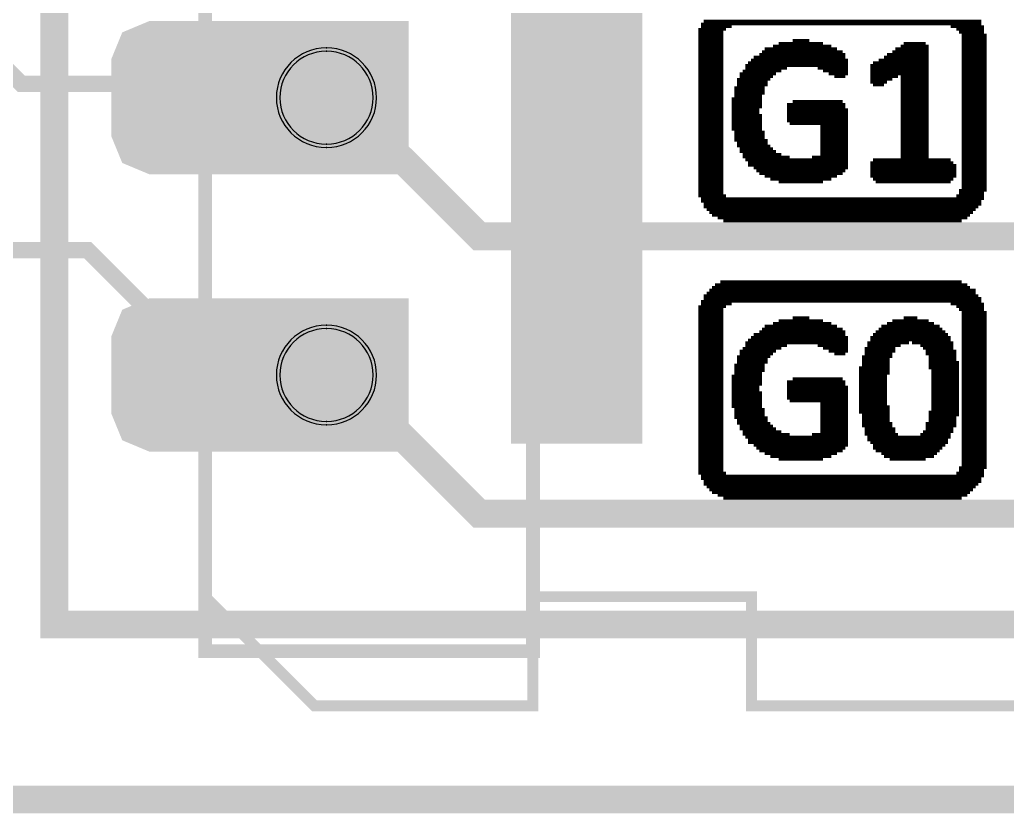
# Model space of a CAD drawing. Header units: millimetres. Extents: x -19 to 69, y -19.1 to 19.1.
# Drawn here: x 18.4 to 27.44, y -19.13 to -11.86 of the extents above; entities that cross this region are included whole.
import ezdxf

# ---------------------------------------------------------------- set-up
doc = ezdxf.new("R2010")
doc.units = ezdxf.units.MM
for name, color, linetype, true_color in [('BoardOutLine', 7, 'Continuous', 0xff00ff), ('BottomSolderMaskLayer', 7, 'Continuous', 0xaa00ff), ('Mechanical', 7, 'Continuous', 0xf022f0), ('Multi-Layer', 7, 'Continuous', 0xc0c0c0), ('TopLayer', 7, 'Continuous', 0xff0000), ('TopPasteMaskLayer', 7, 'Continuous', 0x808080), ('TopSilkLayer', 7, 'Continuous', 0xffcc00), ('TopSolderMaskLayer', 7, 'Continuous', 0x800080)]:
    doc.layers.add(name, color=color, linetype=linetype, true_color=true_color)

msp = doc.modelspace()

# ---------------------------------------------------------------- hatches: boundary and pattern name
at = {"layer": 'BottomSolderMaskLayer'}
for points in [[(20.4583, -11.8723), (21.9599, -11.8723), (21.9599, -13.2739), (20.4583, -13.2739)], [(20.4583, -14.4123), (21.9599, -14.4123), (21.9599, -15.814), (20.4583, -15.814)]]:
    msp.add_hatch(color=256, dxfattribs=at).paths.add_polyline_path(points)
at = {"layer": 'Multi-Layer'}
for points in [[(20.5091, -11.9231), (21.9091, -11.9231), (21.9091, -13.2231), (20.5091, -13.2231)], [(20.5091, -14.4631), (21.9091, -14.4631), (21.9091, -15.7631), (20.5091, -15.7631)]]:
    msp.add_hatch(color=256, dxfattribs=at).paths.add_polyline_path(points)
at = {"layer": 'TopLayer'}
for points in [[(19.2891, -12.248), (19.3842, -12.0182), (19.614, -11.923), (20.464, -11.923), (20.6939, -12.0182), (20.7891, -12.248), (20.7891, -12.898), (20.6939, -13.1278), (20.464, -13.223), (19.614, -13.223), (19.3842, -13.1278), (19.2891, -12.898)], [(19.2891, -14.788), (19.3842, -14.5582), (19.614, -14.463), (20.464, -14.463), (20.6939, -14.5582), (20.7891, -14.788), (20.7891, -15.438), (20.6939, -15.6678), (20.464, -15.763), (19.614, -15.763), (19.3842, -15.6678), (19.2891, -15.438)]]:
    msp.add_hatch(color=256, dxfattribs=at).paths.add_polyline_path(points)
at = {"layer": 'TopPasteMaskLayer'}
for points in [[(19.2891, -12.248), (19.3842, -12.0182), (19.614, -11.923), (20.464, -11.923), (20.6939, -12.0182), (20.7891, -12.248), (20.7891, -12.898), (20.6939, -13.1278), (20.464, -13.223), (19.614, -13.223), (19.3842, -13.1278), (19.2891, -12.898)], [(19.2891, -14.788), (19.3842, -14.5582), (19.614, -14.463), (20.464, -14.463), (20.6939, -14.5582), (20.7891, -14.788), (20.7891, -15.438), (20.6939, -15.6678), (20.464, -15.763), (19.614, -15.763), (19.3842, -15.6678), (19.2891, -15.438)]]:
    msp.add_hatch(color=256, dxfattribs=at).paths.add_polyline_path(points)
at = {"layer": 'TopSolderMaskLayer'}
for points in [[(19.2383, -12.2226), (19.3399, -11.9749), (19.5853, -11.8722), (20.4928, -11.8722), (20.7382, -11.9749), (20.8399, -12.2226), (20.8399, -12.9234), (20.7382, -13.1712), (20.4928, -13.2738), (19.5853, -13.2738), (19.3399, -13.1712), (19.2383, -12.9234)], [(20.4583, -11.8723), (21.9599, -11.8723), (21.9599, -13.2739), (20.4583, -13.2739)], [(19.2383, -14.7626), (19.3399, -14.5149), (19.5853, -14.4122), (20.4928, -14.4122), (20.7382, -14.5149), (20.8399, -14.7626), (20.8399, -15.4634), (20.7382, -15.7112), (20.4928, -15.8138), (19.5853, -15.8138), (19.3399, -15.7112), (19.2383, -15.4634)], [(20.4583, -14.4123), (21.9599, -14.4123), (21.9599, -15.814), (20.4583, -15.814)]]:
    msp.add_hatch(color=256, dxfattribs=at).paths.add_polyline_path(points)

# ---------------------------------------------------------------- linework, layer by layer
at = {"layer": 'BoardOutLine', "const_width": 0.254}
msp.add_lwpolyline([(18.718, 16.603), (40.7181, 16.603), (40.7181, -17.397), (18.718, -17.397), (18.718, 16.603)], close=True, dxfattribs=at)
msp.add_lwpolyline([(0, -19), (50, -19)], dxfattribs=at)
at = {"layer": 'BottomSolderMaskLayer'}
for points in [[(21.2118, -12.1173), (21.2064, -12.1173)], [(21.2118, -13.029), (21.2064, -13.029)], [(21.2118, -14.6573), (21.2064, -14.6573)], [(21.2118, -15.569), (21.2064, -15.569)]]:
    msp.add_lwpolyline(points, close=True, dxfattribs=at)
for centre, start, end in [((21.2064, -12.5731), 90, 270), ((21.2118, -12.5731), 270, 90), ((21.2064, -15.1131), 90, 270), ((21.2118, -15.1131), 270, 90)]:
    msp.add_arc(centre, 0.4558, start, end, dxfattribs=at)
at = {"layer": 'Mechanical', "const_width": 1.2}
msp.add_lwpolyline([(23.4991, -15.743), (23.4991, -9.543)], dxfattribs=at)
at = {"layer": 'Multi-Layer'}
for points in [[(21.2117, -12.1481), (21.2066, -12.1481)], [(21.2117, -12.9981), (21.2066, -12.9981)], [(21.2117, -14.6881), (21.2066, -14.6881)], [(21.2117, -15.5381), (21.2066, -15.5381)]]:
    msp.add_lwpolyline(points, close=True, dxfattribs=at)
for centre, start, end in [((21.2066, -12.5731), 90, 270), ((21.2117, -12.5731), 270, 90), ((21.2066, -15.1131), 90, 270), ((21.2117, -15.1131), 270, 90)]:
    msp.add_arc(centre, 0.425, start, end, dxfattribs=at)
at = {"layer": 'TopLayer'}
for points, const_width in [([(20.0389, -12.446), (18.415, -12.446), (17.907, -11.938)], 0.15), ([(21.209, -12.446), (22.606, -13.843), (50.2921, -13.843), (50.856, -13.2791), (50.856, -13.0709)], 0.254), ([(20.0389, -14.986), (19.0229, -13.97), (7.493, -13.97)], 0.15), ([(21.209, -14.986), (22.606, -16.383), (41.9101, -16.383), (41.9101, -14.986)], 0.254)]:
    msp.add_lwpolyline(points, dxfattribs=dict(at, const_width=const_width))
at = {"layer": 'TopSilkLayer'}
for points, const_width in [([(40.0991, -17.143), (40.0991, 14.857), (39.0991, 15.857), (37.5991, 15.857), (37.5991, 14.857), (35.5991, 14.857), (35.5991, 15.857), (30.0991, 15.857), (24.5991, 15.857), (24.5991, 14.857), (22.5991, 14.857), (22.5991, 15.857), (21.0991, 15.857), (20.099, 14.857), (20.099, -17.143)], 0.1), ([(24.6371, -11.8974), (27.2025, -11.8974)], 0.0254), ([(24.6371, -11.9228), (24.9165, -11.9228)], 0.0254), ([(24.6625, -11.872), (27.2025, -11.872)], 0.0254), ([(26.9231, -11.9228), (27.2279, -11.9228)], 0.0254), ([(24.6117, -11.9482), (24.8657, -11.9482)], 0.0254), ([(24.6117, -11.9736), (24.8403, -11.9736)], 0.0254), ([(24.6117, -11.999), (24.8403, -11.999)], 0.0254), ([(24.6117, -12.0244), (24.8403, -12.0244)], 0.0254), ([(26.9739, -11.9482), (27.2279, -11.9482)], 0.0254), ([(26.9993, -11.9736), (27.2279, -11.9736)], 0.0254), ([(27.0247, -11.999), (27.2533, -11.999)], 0.0254), ([(27.0247, -12.0244), (27.2533, -12.0244)], 0.0254), ([(24.6117, -12.0498), (24.8403, -12.0498)], 0.0254), ([(24.6117, -12.0752), (24.8403, -12.0752)], 0.0254), ([(24.6117, -12.1006), (24.8403, -12.1006)], 0.0254), ([(25.2975, -12.1006), (25.8309, -12.1006)], 0.0254), ([(25.3483, -12.0752), (25.7547, -12.0752)], 0.0254), ([(25.4753, -12.0498), (25.6277, -12.0498)], 0.0254), ([(26.4659, -12.1006), (26.7199, -12.1006)], 0.0254), ([(26.4913, -12.0752), (26.6945, -12.0752)], 0.0254), ([(27.0247, -12.0498), (27.2533, -12.0498)], 0.0254), ([(27.0247, -12.0752), (27.2533, -12.0752)], 0.0254), ([(27.0247, -12.1006), (27.2533, -12.1006)], 0.0254), ([(24.6117, -12.126), (24.8403, -12.126)], 0.0254), ([(24.6117, -12.1514), (24.8403, -12.1514)], 0.0254), ([(24.6117, -12.1768), (24.8403, -12.1768)], 0.0254), ([(24.6117, -12.2022), (24.8403, -12.2022)], 0.0254), ([(25.1197, -12.2022), (25.9579, -12.2022)], 0.0254), ([(25.1705, -12.1768), (25.9579, -12.1768)], 0.0254), ([(25.1959, -12.1514), (25.9325, -12.1514)], 0.0254), ([(25.2213, -12.126), (25.8817, -12.126)], 0.0254), ([(26.3135, -12.2022), (26.7199, -12.2022)], 0.0254), ([(26.3389, -12.1768), (26.7199, -12.1768)], 0.0254), ([(26.3897, -12.1514), (26.7199, -12.1514)], 0.0254), ([(26.4151, -12.126), (26.7199, -12.126)], 0.0254), ([(27.0247, -12.126), (27.2533, -12.126)], 0.0254), ([(27.0247, -12.1514), (27.2533, -12.1514)], 0.0254), ([(27.0247, -12.1768), (27.2533, -12.1768)], 0.0254), ([(27.0247, -12.2022), (27.2533, -12.2022)], 0.0254), ([(24.6117, -12.2276), (24.8403, -12.2276)], 0.0254), ([(24.6117, -12.253), (24.8403, -12.253)], 0.0254), ([(24.6117, -12.2784), (24.8403, -12.2784)], 0.0254), ([(24.6117, -12.3038), (24.8403, -12.3038)], 0.0254), ([(25.0435, -12.2784), (25.9833, -12.2784)], 0.0254), ([(25.0435, -12.3038), (25.4245, -12.3038)], 0.0254), ([(25.0689, -12.253), (25.9833, -12.253)], 0.0254), ([(25.0943, -12.2276), (25.9833, -12.2276)], 0.0254), ([(25.7039, -12.3038), (25.9833, -12.3038)], 0.0254), ([(26.1865, -12.2784), (26.7199, -12.2784)], 0.0254), ([(26.1865, -12.3038), (26.7199, -12.3038)], 0.0254), ([(26.2119, -12.253), (26.7199, -12.253)], 0.0254), ([(26.2627, -12.2276), (26.7199, -12.2276)], 0.0254), ([(27.0247, -12.2276), (27.2533, -12.2276)], 0.0254), ([(27.0247, -12.253), (27.2533, -12.253)], 0.0254), ([(27.0247, -12.2784), (27.2533, -12.2784)], 0.0254), ([(27.0247, -12.3038), (27.2533, -12.3038)], 0.0254), ([(24.6117, -12.3292), (24.8403, -12.3292)], 0.0254), ([(24.6117, -12.3546), (24.8403, -12.3546)], 0.0254), ([(24.6117, -12.38), (24.8403, -12.38)], 0.0254), ([(24.9927, -12.3546), (25.3229, -12.3546)], 0.0254), ([(24.9927, -12.38), (25.2975, -12.38)], 0.0254), ([(25.0181, -12.3292), (25.3737, -12.3292)], 0.0254), ([(25.7547, -12.3292), (25.9833, -12.3292)], 0.0254), ([(25.8055, -12.3546), (25.9833, -12.3546)], 0.0254), ([(25.8563, -12.38), (25.9579, -12.38)], 0.0254), ([(26.1865, -12.3292), (26.7199, -12.3292)], 0.0254), ([(26.1865, -12.3546), (26.7199, -12.3546)], 0.0254), ([(26.1865, -12.38), (26.4405, -12.38)], 0.0254), ([(26.4659, -12.38), (26.7199, -12.38)], 0.0254), ([(27.0247, -12.3292), (27.2533, -12.3292)], 0.0254), ([(27.0247, -12.3546), (27.2533, -12.3546)], 0.0254), ([(27.0247, -12.38), (27.2533, -12.38)], 0.0254), ([(24.6117, -12.4054), (24.8403, -12.4054)], 0.0254), ([(24.6117, -12.4308), (24.8403, -12.4308)], 0.0254), ([(24.6117, -12.4562), (24.8403, -12.4562)], 0.0254), ([(24.6117, -12.4816), (24.8403, -12.4816)], 0.0254), ([(24.9419, -12.4816), (25.2213, -12.4816)], 0.0254), ([(24.9673, -12.4054), (25.2721, -12.4054)], 0.0254), ([(24.9673, -12.4308), (25.2467, -12.4308)], 0.0254), ([(24.9673, -12.4562), (25.2467, -12.4562)], 0.0254), ([(26.1865, -12.4054), (26.3897, -12.4054)], 0.0254), ([(26.1865, -12.4308), (26.3389, -12.4308)], 0.0254), ([(26.2119, -12.4562), (26.3135, -12.4562)], 0.0254), ([(26.4659, -12.4054), (26.7199, -12.4054)], 0.0254), ([(26.4659, -12.4308), (26.7199, -12.4308)], 0.0254), ([(26.4659, -12.4562), (26.7199, -12.4562)], 0.0254), ([(26.4659, -12.4816), (26.7199, -12.4816)], 0.0254), ([(27.0247, -12.4054), (27.2533, -12.4054)], 0.0254), ([(27.0247, -12.4308), (27.2533, -12.4308)], 0.0254), ([(27.0247, -12.4562), (27.2533, -12.4562)], 0.0254), ([(27.0247, -12.4816), (27.2533, -12.4816)], 0.0254), ([(24.6117, -12.507), (24.8403, -12.507)], 0.0254), ([(24.6117, -12.5324), (24.8403, -12.5324)], 0.0254), ([(24.6117, -12.5578), (24.8403, -12.5578)], 0.0254), ([(24.9419, -12.507), (25.2213, -12.507)], 0.0254), ([(24.9419, -12.5324), (25.2213, -12.5324)], 0.0254), ([(24.9419, -12.5578), (25.1959, -12.5578)], 0.0254), ([(26.4659, -12.507), (26.7199, -12.507)], 0.0254), ([(26.4659, -12.5324), (26.7199, -12.5324)], 0.0254), ([(26.4659, -12.5578), (26.7199, -12.5578)], 0.0254), ([(27.0247, -12.507), (27.2533, -12.507)], 0.0254), ([(27.0247, -12.5324), (27.2533, -12.5324)], 0.0254), ([(27.0247, -12.5578), (27.2533, -12.5578)], 0.0254), ([(24.6117, -12.5832), (24.8403, -12.5832)], 0.0254), ([(24.6117, -12.6086), (24.8403, -12.6086)], 0.0254), ([(24.6117, -12.634), (24.8403, -12.634)], 0.0254), ([(24.6117, -12.6594), (24.8403, -12.6594)], 0.0254), ([(24.9165, -12.5832), (25.1959, -12.5832)], 0.0254), ([(24.9165, -12.6086), (25.1959, -12.6086)], 0.0254), ([(24.9165, -12.634), (25.1959, -12.634)], 0.0254), ([(24.9165, -12.6594), (25.1959, -12.6594)], 0.0254), ([(25.4245, -12.634), (25.9579, -12.634)], 0.0254), ([(25.4245, -12.6594), (25.9579, -12.6594)], 0.0254), ([(25.4753, -12.6086), (25.9325, -12.6086)], 0.0254), ([(26.4659, -12.5832), (26.7199, -12.5832)], 0.0254), ([(26.4659, -12.6086), (26.7199, -12.6086)], 0.0254), ([(26.4659, -12.634), (26.7199, -12.634)], 0.0254), ([(26.4659, -12.6594), (26.7199, -12.6594)], 0.0254), ([(27.0247, -12.5832), (27.2533, -12.5832)], 0.0254), ([(27.0247, -12.6086), (27.2533, -12.6086)], 0.0254), ([(27.0247, -12.634), (27.2533, -12.634)], 0.0254), ([(27.0247, -12.6594), (27.2533, -12.6594)], 0.0254), ([(24.6117, -12.6848), (24.8403, -12.6848)], 0.0254), ([(24.6117, -12.7102), (24.8403, -12.7102)], 0.0254), ([(24.6117, -12.7356), (24.8403, -12.7356)], 0.0254), ([(24.9165, -12.6848), (25.1705, -12.6848)], 0.0254), ([(24.9165, -12.7102), (25.1705, -12.7102)], 0.0254), ([(24.9165, -12.7356), (25.1959, -12.7356)], 0.0254), ([(25.4245, -12.6848), (25.9833, -12.6848)], 0.0254), ([(25.4245, -12.7102), (25.9833, -12.7102)], 0.0254), ([(25.4245, -12.7356), (25.9833, -12.7356)], 0.0254), ([(26.4659, -12.6848), (26.7199, -12.6848)], 0.0254), ([(26.4659, -12.7102), (26.7199, -12.7102)], 0.0254), ([(26.4659, -12.7356), (26.7199, -12.7356)], 0.0254), ([(27.0247, -12.6848), (27.2533, -12.6848)], 0.0254), ([(27.0247, -12.7102), (27.2533, -12.7102)], 0.0254), ([(27.0247, -12.7356), (27.2533, -12.7356)], 0.0254), ([(24.6117, -12.761), (24.8403, -12.761)], 0.0254), ([(24.6117, -12.7864), (24.8403, -12.7864)], 0.0254), ([(24.6117, -12.8118), (24.8403, -12.8118)], 0.0254), ([(24.6117, -12.8372), (24.8403, -12.8372)], 0.0254), ([(24.9165, -12.761), (25.1959, -12.761)], 0.0254), ([(24.9165, -12.7864), (25.1959, -12.7864)], 0.0254), ([(24.9165, -12.8118), (25.1959, -12.8118)], 0.0254), ([(24.9165, -12.8372), (25.1959, -12.8372)], 0.0254), ([(25.4245, -12.761), (25.9833, -12.761)], 0.0254), ([(25.4245, -12.7864), (25.9833, -12.7864)], 0.0254), ([(25.4499, -12.8118), (25.9833, -12.8118)], 0.0254), ([(25.7293, -12.8372), (25.9833, -12.8372)], 0.0254), ([(26.4659, -12.761), (26.7199, -12.761)], 0.0254), ([(26.4659, -12.7864), (26.7199, -12.7864)], 0.0254), ([(26.4659, -12.8118), (26.7199, -12.8118)], 0.0254), ([(26.4659, -12.8372), (26.7199, -12.8372)], 0.0254), ([(27.0247, -12.761), (27.2533, -12.761)], 0.0254), ([(27.0247, -12.7864), (27.2533, -12.7864)], 0.0254), ([(27.0247, -12.8118), (27.2533, -12.8118)], 0.0254), ([(27.0247, -12.8372), (27.2533, -12.8372)], 0.0254), ([(24.6117, -12.8626), (24.8403, -12.8626)], 0.0254), ([(24.6117, -12.888), (24.8403, -12.888)], 0.0254), ([(24.6117, -12.9134), (24.8403, -12.9134)], 0.0254), ([(24.9165, -12.8626), (25.1959, -12.8626)], 0.0254), ([(24.9419, -12.888), (25.2213, -12.888)], 0.0254), ([(24.9419, -12.9134), (25.2213, -12.9134)], 0.0254), ([(25.7293, -12.8626), (25.9833, -12.8626)], 0.0254), ([(25.7293, -12.888), (25.9833, -12.888)], 0.0254), ([(25.7293, -12.9134), (25.9833, -12.9134)], 0.0254), ([(26.4659, -12.8626), (26.7199, -12.8626)], 0.0254), ([(26.4659, -12.888), (26.7199, -12.888)], 0.0254), ([(26.4659, -12.9134), (26.7199, -12.9134)], 0.0254), ([(27.0247, -12.8626), (27.2533, -12.8626)], 0.0254), ([(27.0247, -12.888), (27.2533, -12.888)], 0.0254), ([(27.0247, -12.9134), (27.2533, -12.9134)], 0.0254), ([(24.6117, -12.9388), (24.8403, -12.9388)], 0.0254), ([(24.6117, -12.9642), (24.8403, -12.9642)], 0.0254), ([(24.6117, -12.9896), (24.8403, -12.9896)], 0.0254), ([(24.6117, -13.015), (24.8403, -13.015)], 0.0254), ([(24.9419, -12.9388), (25.2213, -12.9388)], 0.0254), ([(24.9419, -12.9642), (25.2467, -12.9642)], 0.0254), ([(24.9673, -12.9896), (25.2467, -12.9896)], 0.0254), ([(24.9673, -13.015), (25.2721, -13.015)], 0.0254), ([(25.7293, -12.9388), (25.9833, -12.9388)], 0.0254), ([(25.7293, -12.9642), (25.9833, -12.9642)], 0.0254), ([(25.7293, -12.9896), (25.9833, -12.9896)], 0.0254), ([(25.7293, -13.015), (25.9833, -13.015)], 0.0254), ([(26.4659, -12.9388), (26.7199, -12.9388)], 0.0254), ([(26.4659, -12.9642), (26.7199, -12.9642)], 0.0254), ([(26.4659, -12.9896), (26.7199, -12.9896)], 0.0254), ([(26.4659, -13.015), (26.7199, -13.015)], 0.0254), ([(27.0247, -12.9388), (27.2533, -12.9388)], 0.0254), ([(27.0247, -12.9642), (27.2533, -12.9642)], 0.0254), ([(27.0247, -12.9896), (27.2533, -12.9896)], 0.0254), ([(27.0247, -13.015), (27.2533, -13.015)], 0.0254), ([(24.6117, -13.0404), (24.8403, -13.0404)], 0.0254), ([(24.6117, -13.0658), (24.8403, -13.0658)], 0.0254), ([(24.6117, -13.0912), (24.8403, -13.0912)], 0.0254), ([(24.6117, -13.1166), (24.8403, -13.1166)], 0.0254), ([(24.9927, -13.0404), (25.2975, -13.0404)], 0.0254), ([(24.9927, -13.0658), (25.3229, -13.0658)], 0.0254), ([(25.0181, -13.0912), (25.3737, -13.0912)], 0.0254), ([(25.0181, -13.1166), (25.4499, -13.1166)], 0.0254), ([(25.6531, -13.1166), (25.9833, -13.1166)], 0.0254), ([(25.7293, -13.0404), (25.9833, -13.0404)], 0.0254), ([(25.7293, -13.0658), (25.9833, -13.0658)], 0.0254), ([(25.7293, -13.0912), (25.9833, -13.0912)], 0.0254), ([(26.4659, -13.0404), (26.7199, -13.0404)], 0.0254), ([(26.4659, -13.0658), (26.7199, -13.0658)], 0.0254), ([(26.4659, -13.0912), (26.7199, -13.0912)], 0.0254), ([(26.4659, -13.1166), (26.7199, -13.1166)], 0.0254), ([(27.0247, -13.0404), (27.2533, -13.0404)], 0.0254), ([(27.0247, -13.0658), (27.2533, -13.0658)], 0.0254), ([(27.0247, -13.0912), (27.2533, -13.0912)], 0.0254), ([(27.0247, -13.1166), (27.2533, -13.1166)], 0.0254), ([(24.6117, -13.142), (24.8403, -13.142)], 0.0254), ([(24.6117, -13.1674), (24.8403, -13.1674)], 0.0254), ([(24.6117, -13.1928), (24.8403, -13.1928)], 0.0254), ([(25.0435, -13.142), (25.9833, -13.142)], 0.0254), ([(25.0689, -13.1674), (25.9833, -13.1674)], 0.0254), ([(25.0689, -13.1928), (25.9833, -13.1928)], 0.0254), ([(26.1865, -13.1674), (26.9485, -13.1674)], 0.0254), ([(26.1865, -13.1928), (26.9739, -13.1928)], 0.0254), ([(26.2119, -13.142), (26.9231, -13.142)], 0.0254), ([(27.0247, -13.142), (27.2533, -13.142)], 0.0254), ([(27.0247, -13.1674), (27.2533, -13.1674)], 0.0254), ([(27.0247, -13.1928), (27.2533, -13.1928)], 0.0254), ([(24.6117, -13.2182), (24.8403, -13.2182)], 0.0254), ([(24.6117, -13.2436), (24.8403, -13.2436)], 0.0254), ([(24.6117, -13.269), (24.8403, -13.269)], 0.0254), ([(24.6117, -13.2944), (24.8403, -13.2944)], 0.0254), ([(25.1197, -13.2182), (25.9833, -13.2182)], 0.0254), ([(25.1451, -13.2436), (25.9579, -13.2436)], 0.0254), ([(25.1705, -13.269), (25.9325, -13.269)], 0.0254), ([(25.2213, -13.2944), (25.8817, -13.2944)], 0.0254), ([(26.1865, -13.2182), (26.9739, -13.2182)], 0.0254), ([(26.1865, -13.2436), (26.9739, -13.2436)], 0.0254), ([(26.1865, -13.269), (26.9739, -13.269)], 0.0254), ([(26.1865, -13.2944), (26.9739, -13.2944)], 0.0254), ([(27.0247, -13.2182), (27.2533, -13.2182)], 0.0254), ([(27.0247, -13.2436), (27.2533, -13.2436)], 0.0254), ([(27.0247, -13.269), (27.2533, -13.269)], 0.0254), ([(27.0247, -13.2944), (27.2533, -13.2944)], 0.0254), ([(24.6117, -13.3198), (24.8403, -13.3198)], 0.0254), ([(24.6117, -13.3452), (24.8403, -13.3452)], 0.0254), ([(24.6117, -13.3706), (24.8403, -13.3706)], 0.0254), ([(25.2721, -13.3198), (25.8309, -13.3198)], 0.0254), ([(25.3483, -13.3452), (25.7547, -13.3452)], 0.0254), ([(26.2119, -13.3198), (26.9485, -13.3198)], 0.0254), ([(26.2373, -13.3452), (26.9231, -13.3452)], 0.0254), ([(27.0247, -13.3198), (27.2533, -13.3198)], 0.0254), ([(27.0247, -13.3452), (27.2533, -13.3452)], 0.0254), ([(27.0247, -13.3706), (27.2533, -13.3706)], 0.0254), ([(24.6117, -13.396), (24.8403, -13.396)], 0.0254), ([(24.6117, -13.4214), (24.8403, -13.4214)], 0.0254), ([(24.6117, -13.4468), (24.8403, -13.4468)], 0.0254), ([(24.6117, -13.4722), (24.8657, -13.4722)], 0.0254), ([(26.9739, -13.4722), (27.2279, -13.4722)], 0.0254), ([(26.9993, -13.4214), (27.2533, -13.4214)], 0.0254), ([(26.9993, -13.4468), (27.2279, -13.4468)], 0.0254), ([(27.0247, -13.396), (27.2533, -13.396)], 0.0254), ([(24.6371, -13.4976), (27.2279, -13.4976)], 0.0254), ([(24.6371, -13.523), (27.2025, -13.523)], 0.0254), ([(24.6625, -13.5484), (27.2025, -13.5484)], 0.0254), ([(24.6625, -13.5738), (27.1771, -13.5738)], 0.0254), ([(24.6879, -13.5992), (27.1517, -13.5992)], 0.0254), ([(24.7133, -13.6246), (27.1263, -13.6246)], 0.0254), ([(24.7387, -13.65), (27.1009, -13.65)], 0.0254), ([(24.7895, -13.6754), (27.0755, -13.6754)], 0.0254), ([(24.8403, -13.7008), (27.0247, -13.7008)], 0.0254), ([(24.7641, -14.285), (27.0755, -14.285)], 0.0254), ([(24.8149, -14.2596), (27.0247, -14.2596)], 0.0254), ([(24.6879, -14.3612), (27.1517, -14.3612)], 0.0254), ([(24.7133, -14.3358), (27.1517, -14.3358)], 0.0254), ([(24.7387, -14.3104), (27.1009, -14.3104)], 0.0254), ([(24.6371, -14.4374), (27.2025, -14.4374)], 0.0254), ([(24.6371, -14.4628), (24.9165, -14.4628)], 0.0254), ([(24.6625, -14.3866), (27.1771, -14.3866)], 0.0254), ([(24.6625, -14.412), (27.2025, -14.412)], 0.0254), ([(26.9231, -14.4628), (27.2279, -14.4628)], 0.0254), ([(24.6117, -14.4882), (24.8657, -14.4882)], 0.0254), ([(24.6117, -14.5136), (24.8403, -14.5136)], 0.0254), ([(24.6117, -14.539), (24.8403, -14.539)], 0.0254), ([(24.6117, -14.5644), (24.8403, -14.5644)], 0.0254), ([(26.9739, -14.4882), (27.2279, -14.4882)], 0.0254), ([(26.9993, -14.5136), (27.2279, -14.5136)], 0.0254), ([(27.0247, -14.539), (27.2533, -14.539)], 0.0254), ([(27.0247, -14.5644), (27.2533, -14.5644)], 0.0254), ([(24.6117, -14.5898), (24.8403, -14.5898)], 0.0254), ([(24.6117, -14.6152), (24.8403, -14.6152)], 0.0254), ([(24.6117, -14.6406), (24.8403, -14.6406)], 0.0254), ([(25.2975, -14.6406), (25.8309, -14.6406)], 0.0254), ([(25.3483, -14.6152), (25.7547, -14.6152)], 0.0254), ([(25.4753, -14.5898), (25.6277, -14.5898)], 0.0254), ([(26.3389, -14.6406), (26.7707, -14.6406)], 0.0254), ([(26.3897, -14.6152), (26.7199, -14.6152)], 0.0254), ([(26.4913, -14.5898), (26.6183, -14.5898)], 0.0254), ([(27.0247, -14.5898), (27.2533, -14.5898)], 0.0254), ([(27.0247, -14.6152), (27.2533, -14.6152)], 0.0254), ([(27.0247, -14.6406), (27.2533, -14.6406)], 0.0254), ([(24.6117, -14.666), (24.8403, -14.666)], 0.0254), ([(24.6117, -14.6914), (24.8403, -14.6914)], 0.0254), ([(24.6117, -14.7168), (24.8403, -14.7168)], 0.0254), ([(24.6117, -14.7422), (24.8403, -14.7422)], 0.0254), ([(25.1197, -14.7422), (25.9579, -14.7422)], 0.0254), ([(25.1705, -14.7168), (25.9579, -14.7168)], 0.0254), ([(25.1959, -14.6914), (25.9325, -14.6914)], 0.0254), ([(25.2213, -14.666), (25.8817, -14.666)], 0.0254), ([(26.2119, -14.7422), (26.8977, -14.7422)], 0.0254), ([(26.2373, -14.7168), (26.8723, -14.7168)], 0.0254), ([(26.2627, -14.6914), (26.8469, -14.6914)], 0.0254), ([(26.2881, -14.666), (26.8215, -14.666)], 0.0254), ([(27.0247, -14.666), (27.2533, -14.666)], 0.0254), ([(27.0247, -14.6914), (27.2533, -14.6914)], 0.0254), ([(27.0247, -14.7168), (27.2533, -14.7168)], 0.0254), ([(27.0247, -14.7422), (27.2533, -14.7422)], 0.0254), ([(24.6117, -14.7676), (24.8403, -14.7676)], 0.0254), ([(24.6117, -14.793), (24.8403, -14.793)], 0.0254), ([(24.6117, -14.8184), (24.8403, -14.8184)], 0.0254), ([(25.0435, -14.8184), (25.9833, -14.8184)], 0.0254), ([(25.0689, -14.793), (25.9833, -14.793)], 0.0254), ([(25.0943, -14.7676), (25.9833, -14.7676)], 0.0254), ([(26.1611, -14.8184), (26.5421, -14.8184)], 0.0254), ([(26.1865, -14.7676), (26.9231, -14.7676)], 0.0254), ([(26.1865, -14.793), (26.9231, -14.793)], 0.0254), ([(26.5675, -14.8184), (26.9485, -14.8184)], 0.0254), ([(27.0247, -14.7676), (27.2533, -14.7676)], 0.0254), ([(27.0247, -14.793), (27.2533, -14.793)], 0.0254), ([(27.0247, -14.8184), (27.2533, -14.8184)], 0.0254), ([(24.6117, -14.8438), (24.8403, -14.8438)], 0.0254), ([(24.6117, -14.8692), (24.8403, -14.8692)], 0.0254), ([(24.6117, -14.8946), (24.8403, -14.8946)], 0.0254), ([(24.6117, -14.92), (24.8403, -14.92)], 0.0254), ([(24.9927, -14.8946), (25.3229, -14.8946)], 0.0254), ([(24.9927, -14.92), (25.2975, -14.92)], 0.0254), ([(25.0181, -14.8692), (25.3737, -14.8692)], 0.0254), ([(25.0435, -14.8438), (25.4245, -14.8438)], 0.0254), ([(25.7039, -14.8438), (25.9833, -14.8438)], 0.0254), ([(25.7547, -14.8692), (25.9833, -14.8692)], 0.0254), ([(25.8055, -14.8946), (25.9833, -14.8946)], 0.0254), ([(25.8563, -14.92), (25.9579, -14.92)], 0.0254), ([(26.1357, -14.8692), (26.4151, -14.8692)], 0.0254), ([(26.1357, -14.8946), (26.4151, -14.8946)], 0.0254), ([(26.1357, -14.92), (26.3897, -14.92)], 0.0254), ([(26.1611, -14.8438), (26.4659, -14.8438)], 0.0254), ([(26.6437, -14.8438), (26.9485, -14.8438)], 0.0254), ([(26.6691, -14.8692), (26.9485, -14.8692)], 0.0254), ([(26.6945, -14.8946), (26.9739, -14.8946)], 0.0254), ([(26.6945, -14.92), (26.9739, -14.92)], 0.0254), ([(27.0247, -14.8438), (27.2533, -14.8438)], 0.0254), ([(27.0247, -14.8692), (27.2533, -14.8692)], 0.0254), ([(27.0247, -14.8946), (27.2533, -14.8946)], 0.0254), ([(27.0247, -14.92), (27.2533, -14.92)], 0.0254), ([(24.6117, -14.9454), (24.8403, -14.9454)], 0.0254), ([(24.6117, -14.9708), (24.8403, -14.9708)], 0.0254), ([(24.6117, -14.9962), (24.8403, -14.9962)], 0.0254), ([(24.9673, -14.9454), (25.2721, -14.9454)], 0.0254), ([(24.9673, -14.9708), (25.2467, -14.9708)], 0.0254), ([(24.9673, -14.9962), (25.2467, -14.9962)], 0.0254), ([(26.1103, -14.9454), (26.3897, -14.9454)], 0.0254), ([(26.1103, -14.9708), (26.3643, -14.9708)], 0.0254), ([(26.1103, -14.9962), (26.3643, -14.9962)], 0.0254), ([(26.7199, -14.9454), (26.9739, -14.9454)], 0.0254), ([(26.7199, -14.9708), (26.9739, -14.9708)], 0.0254), ([(26.7199, -14.9962), (26.9993, -14.9962)], 0.0254), ([(27.0247, -14.9454), (27.2533, -14.9454)], 0.0254), ([(27.0247, -14.9708), (27.2533, -14.9708)], 0.0254), ([(27.0247, -14.9962), (27.2533, -14.9962)], 0.0254), ([(24.6117, -15.0216), (24.8403, -15.0216)], 0.0254), ([(24.6117, -15.047), (24.8403, -15.047)], 0.0254), ([(24.6117, -15.0724), (24.8403, -15.0724)], 0.0254), ([(24.6117, -15.0978), (24.8403, -15.0978)], 0.0254), ([(24.9419, -15.0216), (25.2213, -15.0216)], 0.0254), ([(24.9419, -15.047), (25.2213, -15.047)], 0.0254), ([(24.9419, -15.0724), (25.2213, -15.0724)], 0.0254), ([(24.9419, -15.0978), (25.1959, -15.0978)], 0.0254), ([(26.0849, -15.047), (26.3643, -15.047)], 0.0254), ([(26.0849, -15.0724), (26.3643, -15.0724)], 0.0254), ([(26.0849, -15.0978), (26.3643, -15.0978)], 0.0254), ([(26.1103, -15.0216), (26.3643, -15.0216)], 0.0254), ([(26.7199, -15.0216), (26.9993, -15.0216)], 0.0254), ([(26.7199, -15.047), (26.9993, -15.047)], 0.0254), ([(26.7453, -15.0724), (26.9993, -15.0724)], 0.0254), ([(26.7453, -15.0978), (26.9993, -15.0978)], 0.0254), ([(27.0247, -15.0216), (27.2533, -15.0216)], 0.0254), ([(27.0247, -15.047), (27.2533, -15.047)], 0.0254), ([(27.0247, -15.0724), (27.2533, -15.0724)], 0.0254), ([(27.0247, -15.0978), (27.2533, -15.0978)], 0.0254), ([(24.6117, -15.1232), (24.8403, -15.1232)], 0.0254), ([(24.6117, -15.1486), (24.8403, -15.1486)], 0.0254), ([(24.6117, -15.174), (24.8403, -15.174)], 0.0254), ([(24.9165, -15.1232), (25.1959, -15.1232)], 0.0254), ([(24.9165, -15.1486), (25.1959, -15.1486)], 0.0254), ([(24.9165, -15.174), (25.1959, -15.174)], 0.0254), ([(25.4245, -15.174), (25.9579, -15.174)], 0.0254), ([(25.4753, -15.1486), (25.9325, -15.1486)], 0.0254), ([(26.0849, -15.1232), (26.3389, -15.1232)], 0.0254), ([(26.0849, -15.1486), (26.3389, -15.1486)], 0.0254), ([(26.0849, -15.174), (26.3389, -15.174)], 0.0254), ([(26.7453, -15.1232), (26.9993, -15.1232)], 0.0254), ([(26.7453, -15.1486), (26.9993, -15.1486)], 0.0254), ([(26.7453, -15.174), (26.9993, -15.174)], 0.0254), ([(27.0247, -15.1232), (27.2533, -15.1232)], 0.0254), ([(27.0247, -15.1486), (27.2533, -15.1486)], 0.0254), ([(27.0247, -15.174), (27.2533, -15.174)], 0.0254), ([(24.6117, -15.1994), (24.8403, -15.1994)], 0.0254), ([(24.6117, -15.2248), (24.8403, -15.2248)], 0.0254), ([(24.6117, -15.2502), (24.8403, -15.2502)], 0.0254), ([(24.6117, -15.2756), (24.8403, -15.2756)], 0.0254), ([(24.9165, -15.1994), (25.1959, -15.1994)], 0.0254), ([(24.9165, -15.2248), (25.1705, -15.2248)], 0.0254), ([(24.9165, -15.2502), (25.1705, -15.2502)], 0.0254), ([(24.9165, -15.2756), (25.1959, -15.2756)], 0.0254), ([(25.4245, -15.1994), (25.9579, -15.1994)], 0.0254), ([(25.4245, -15.2248), (25.9833, -15.2248)], 0.0254), ([(25.4245, -15.2502), (25.9833, -15.2502)], 0.0254), ([(25.4245, -15.2756), (25.9833, -15.2756)], 0.0254), ([(26.0849, -15.1994), (26.3389, -15.1994)], 0.0254), ([(26.0849, -15.2248), (26.3389, -15.2248)], 0.0254), ([(26.0849, -15.2502), (26.3389, -15.2502)], 0.0254), ([(26.0849, -15.2756), (26.3389, -15.2756)], 0.0254), ([(26.7453, -15.1994), (26.9993, -15.1994)], 0.0254), ([(26.7453, -15.2248), (26.9993, -15.2248)], 0.0254), ([(26.7453, -15.2502), (26.9993, -15.2502)], 0.0254), ([(26.7453, -15.2756), (26.9993, -15.2756)], 0.0254), ([(27.0247, -15.1994), (27.2533, -15.1994)], 0.0254), ([(27.0247, -15.2248), (27.2533, -15.2248)], 0.0254), ([(27.0247, -15.2502), (27.2533, -15.2502)], 0.0254), ([(27.0247, -15.2756), (27.2533, -15.2756)], 0.0254), ([(24.6117, -15.301), (24.8403, -15.301)], 0.0254), ([(24.6117, -15.3264), (24.8403, -15.3264)], 0.0254), ([(24.6117, -15.3518), (24.8403, -15.3518)], 0.0254), ([(24.6117, -15.3772), (24.8403, -15.3772)], 0.0254), ([(24.9165, -15.301), (25.1959, -15.301)], 0.0254), ([(24.9165, -15.3264), (25.1959, -15.3264)], 0.0254), ([(24.9165, -15.3518), (25.1959, -15.3518)], 0.0254), ([(24.9165, -15.3772), (25.1959, -15.3772)], 0.0254), ([(25.4245, -15.301), (25.9833, -15.301)], 0.0254), ([(25.4245, -15.3264), (25.9833, -15.3264)], 0.0254), ([(25.4499, -15.3518), (25.9833, -15.3518)], 0.0254), ([(25.7293, -15.3772), (25.9833, -15.3772)], 0.0254), ([(26.0849, -15.301), (26.3389, -15.301)], 0.0254), ([(26.0849, -15.3264), (26.3389, -15.3264)], 0.0254), ([(26.0849, -15.3518), (26.3389, -15.3518)], 0.0254), ([(26.0849, -15.3772), (26.3389, -15.3772)], 0.0254), ([(26.7453, -15.301), (26.9993, -15.301)], 0.0254), ([(26.7453, -15.3264), (26.9993, -15.3264)], 0.0254), ([(26.7453, -15.3518), (26.9993, -15.3518)], 0.0254), ([(26.7453, -15.3772), (26.9993, -15.3772)], 0.0254), ([(27.0247, -15.301), (27.2533, -15.301)], 0.0254), ([(27.0247, -15.3264), (27.2533, -15.3264)], 0.0254), ([(27.0247, -15.3518), (27.2533, -15.3518)], 0.0254), ([(27.0247, -15.3772), (27.2533, -15.3772)], 0.0254), ([(24.6117, -15.4026), (24.8403, -15.4026)], 0.0254), ([(24.6117, -15.428), (24.8403, -15.428)], 0.0254), ([(24.6117, -15.4534), (24.8403, -15.4534)], 0.0254), ([(24.9165, -15.4026), (25.1959, -15.4026)], 0.0254), ([(24.9419, -15.428), (25.2213, -15.428)], 0.0254), ([(24.9419, -15.4534), (25.2213, -15.4534)], 0.0254), ([(25.7293, -15.4026), (25.9833, -15.4026)], 0.0254), ([(25.7293, -15.428), (25.9833, -15.428)], 0.0254), ([(25.7293, -15.4534), (25.9833, -15.4534)], 0.0254), ([(26.0849, -15.4026), (26.3643, -15.4026)], 0.0254), ([(26.0849, -15.428), (26.3643, -15.428)], 0.0254), ([(26.0849, -15.4534), (26.3643, -15.4534)], 0.0254), ([(26.7199, -15.4534), (26.9993, -15.4534)], 0.0254), ([(26.7453, -15.4026), (26.9993, -15.4026)], 0.0254), ([(26.7453, -15.428), (26.9993, -15.428)], 0.0254), ([(27.0247, -15.4026), (27.2533, -15.4026)], 0.0254), ([(27.0247, -15.428), (27.2533, -15.428)], 0.0254), ([(27.0247, -15.4534), (27.2533, -15.4534)], 0.0254), ([(24.6117, -15.4788), (24.8403, -15.4788)], 0.0254), ([(24.6117, -15.5042), (24.8403, -15.5042)], 0.0254), ([(24.6117, -15.5296), (24.8403, -15.5296)], 0.0254), ([(24.6117, -15.555), (24.8403, -15.555)], 0.0254), ([(24.9419, -15.4788), (25.2213, -15.4788)], 0.0254), ([(24.9419, -15.5042), (25.2467, -15.5042)], 0.0254), ([(24.9673, -15.5296), (25.2467, -15.5296)], 0.0254), ([(24.9673, -15.555), (25.2721, -15.555)], 0.0254), ([(25.7293, -15.4788), (25.9833, -15.4788)], 0.0254), ([(25.7293, -15.5042), (25.9833, -15.5042)], 0.0254), ([(25.7293, -15.5296), (25.9833, -15.5296)], 0.0254), ([(25.7293, -15.555), (25.9833, -15.555)], 0.0254), ([(26.1103, -15.4788), (26.3643, -15.4788)], 0.0254), ([(26.1103, -15.5042), (26.3643, -15.5042)], 0.0254), ([(26.1103, -15.5296), (26.3643, -15.5296)], 0.0254), ([(26.1103, -15.555), (26.3897, -15.555)], 0.0254), ([(26.6945, -15.555), (26.9739, -15.555)], 0.0254), ([(26.7199, -15.4788), (26.9993, -15.4788)], 0.0254), ([(26.7199, -15.5042), (26.9739, -15.5042)], 0.0254), ([(26.7199, -15.5296), (26.9739, -15.5296)], 0.0254), ([(27.0247, -15.4788), (27.2533, -15.4788)], 0.0254), ([(27.0247, -15.5042), (27.2533, -15.5042)], 0.0254), ([(27.0247, -15.5296), (27.2533, -15.5296)], 0.0254), ([(27.0247, -15.555), (27.2533, -15.555)], 0.0254), ([(24.6117, -15.5804), (24.8403, -15.5804)], 0.0254), ([(24.6117, -15.6058), (24.8403, -15.6058)], 0.0254), ([(24.6117, -15.6312), (24.8403, -15.6312)], 0.0254), ([(24.9927, -15.5804), (25.2975, -15.5804)], 0.0254), ([(24.9927, -15.6058), (25.3229, -15.6058)], 0.0254), ([(25.0181, -15.6312), (25.3737, -15.6312)], 0.0254), ([(25.7293, -15.5804), (25.9833, -15.5804)], 0.0254), ([(25.7293, -15.6058), (25.9833, -15.6058)], 0.0254), ([(25.7293, -15.6312), (25.9833, -15.6312)], 0.0254), ([(26.1103, -15.5804), (26.3897, -15.5804)], 0.0254), ([(26.1357, -15.6058), (26.4151, -15.6058)], 0.0254), ([(26.1357, -15.6312), (26.4151, -15.6312)], 0.0254), ([(26.6691, -15.6312), (26.9485, -15.6312)], 0.0254), ([(26.6945, -15.5804), (26.9739, -15.5804)], 0.0254), ([(26.6945, -15.6058), (26.9485, -15.6058)], 0.0254), ([(27.0247, -15.5804), (27.2533, -15.5804)], 0.0254), ([(27.0247, -15.6058), (27.2533, -15.6058)], 0.0254), ([(27.0247, -15.6312), (27.2533, -15.6312)], 0.0254), ([(24.6117, -15.6566), (24.8403, -15.6566)], 0.0254), ([(24.6117, -15.682), (24.8403, -15.682)], 0.0254), ([(24.6117, -15.7074), (24.8403, -15.7074)], 0.0254), ([(24.6117, -15.7328), (24.8403, -15.7328)], 0.0254), ([(25.0181, -15.6566), (25.4499, -15.6566)], 0.0254), ([(25.0435, -15.682), (25.9833, -15.682)], 0.0254), ([(25.0689, -15.7074), (25.9833, -15.7074)], 0.0254), ([(25.0689, -15.7328), (25.9833, -15.7328)], 0.0254), ([(25.6531, -15.6566), (25.9833, -15.6566)], 0.0254), ([(26.1357, -15.6566), (26.4405, -15.6566)], 0.0254), ([(26.1611, -15.682), (26.9231, -15.682)], 0.0254), ([(26.1611, -15.7074), (26.8977, -15.7074)], 0.0254), ([(26.1865, -15.7328), (26.8977, -15.7328)], 0.0254), ([(26.6437, -15.6566), (26.9231, -15.6566)], 0.0254), ([(27.0247, -15.6566), (27.2533, -15.6566)], 0.0254), ([(27.0247, -15.682), (27.2533, -15.682)], 0.0254), ([(27.0247, -15.7074), (27.2533, -15.7074)], 0.0254), ([(27.0247, -15.7328), (27.2533, -15.7328)], 0.0254), ([(24.6117, -15.7582), (24.8403, -15.7582)], 0.0254), ([(24.6117, -15.7836), (24.8403, -15.7836)], 0.0254), ([(24.6117, -15.809), (24.8403, -15.809)], 0.0254), ([(25.1197, -15.7582), (25.9833, -15.7582)], 0.0254), ([(25.1451, -15.7836), (25.9579, -15.7836)], 0.0254), ([(25.1705, -15.809), (25.9325, -15.809)], 0.0254), ([(26.2119, -15.7582), (26.8723, -15.7582)], 0.0254), ([(26.2119, -15.7836), (26.8469, -15.7836)], 0.0254), ([(26.2373, -15.809), (26.8215, -15.809)], 0.0254), ([(27.0247, -15.7582), (27.2533, -15.7582)], 0.0254), ([(27.0247, -15.7836), (27.2533, -15.7836)], 0.0254), ([(27.0247, -15.809), (27.2533, -15.809)], 0.0254), ([(24.6117, -15.8344), (24.8403, -15.8344)], 0.0254), ([(24.6117, -15.8598), (24.8403, -15.8598)], 0.0254), ([(24.6117, -15.8852), (24.8403, -15.8852)], 0.0254), ([(24.6117, -15.9106), (24.8403, -15.9106)], 0.0254), ([(25.2213, -15.8344), (25.8817, -15.8344)], 0.0254), ([(25.2721, -15.8598), (25.8309, -15.8598)], 0.0254), ([(25.3483, -15.8852), (25.7547, -15.8852)], 0.0254), ([(26.2881, -15.8344), (26.7961, -15.8344)], 0.0254), ([(26.3135, -15.8598), (26.7707, -15.8598)], 0.0254), ([(26.3643, -15.8852), (26.6945, -15.8852)], 0.0254), ([(27.0247, -15.8344), (27.2533, -15.8344)], 0.0254), ([(27.0247, -15.8598), (27.2533, -15.8598)], 0.0254), ([(27.0247, -15.8852), (27.2533, -15.8852)], 0.0254), ([(27.0247, -15.9106), (27.2533, -15.9106)], 0.0254), ([(24.6117, -15.936), (24.8403, -15.936)], 0.0254), ([(24.6117, -15.9614), (24.8403, -15.9614)], 0.0254), ([(24.6117, -15.9868), (24.8403, -15.9868)], 0.0254), ([(26.9993, -15.9614), (27.2533, -15.9614)], 0.0254), ([(26.9993, -15.9868), (27.2279, -15.9868)], 0.0254), ([(27.0247, -15.936), (27.2533, -15.936)], 0.0254), ([(24.6117, -16.0122), (24.8657, -16.0122)], 0.0254), ([(24.6371, -16.0376), (27.2279, -16.0376)], 0.0254), ([(24.6371, -16.063), (27.2025, -16.063)], 0.0254), ([(24.6625, -16.0884), (27.2025, -16.0884)], 0.0254), ([(26.9739, -16.0122), (27.2279, -16.0122)], 0.0254), ([(24.6625, -16.1138), (27.1771, -16.1138)], 0.0254), ([(24.6879, -16.1392), (27.1517, -16.1392)], 0.0254), ([(24.7133, -16.1646), (27.1263, -16.1646)], 0.0254), ([(24.7387, -16.19), (27.1009, -16.19)], 0.0254), ([(24.7895, -16.2154), (27.0755, -16.2154)], 0.0254), ([(24.8403, -16.2408), (27.0247, -16.2408)], 0.0254), ([(20.099, -17.143), (21.0991, -18.143), (23.0991, -18.143), (23.0991, -17.143), (25.0991, -17.143), (25.0991, -18.143), (35.0991, -18.143), (35.0991, -17.143), (37.0991, -17.143), (37.0991, -18.143), (39.0991, -18.143), (40.0991, -17.143)], 0.1)]:
    msp.add_lwpolyline(points, dxfattribs=dict(at, const_width=const_width))
at = {"layer": 'TopSilkLayer', "const_width": 0.127}
msp.add_lwpolyline([(23.0991, -17.643), (23.0991, -7.643), (20.099, -7.643), (20.0991, -17.643), (23.0991, -17.643)], close=True, dxfattribs=at)
at = {"layer": 'TopSolderMaskLayer'}
for points in [[(21.2118, -12.1173), (21.2064, -12.1173)], [(21.2118, -13.029), (21.2064, -13.029)], [(21.2118, -14.6573), (21.2064, -14.6573)], [(21.2118, -15.569), (21.2064, -15.569)]]:
    msp.add_lwpolyline(points, close=True, dxfattribs=at)
for centre, start, end in [((21.2064, -12.5731), 90, 270), ((21.2118, -12.5731), 270, 90), ((21.2064, -15.1131), 90, 270), ((21.2118, -15.1131), 270, 90)]:
    msp.add_arc(centre, 0.4558, start, end, dxfattribs=at)

doc.saveas('drawing.dxf')
